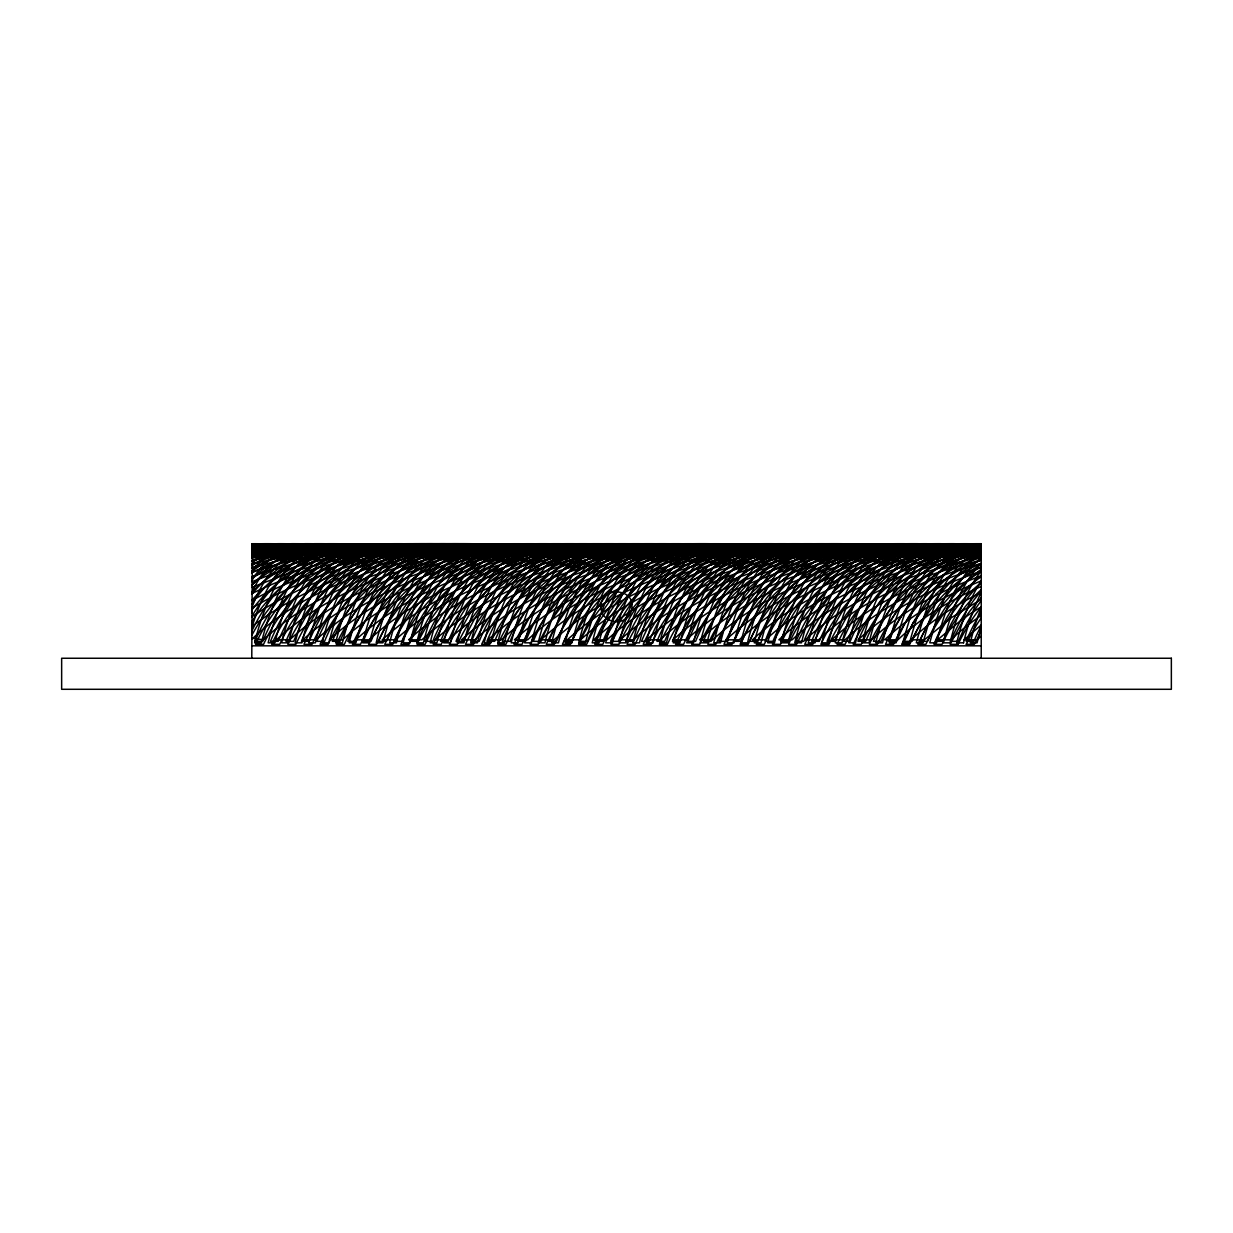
<?xml version="1.0" encoding="UTF-8"?>
<svg xmlns="http://www.w3.org/2000/svg" width="1233" height="1233" viewBox="0 0 1233 1233"><rect width="100%" height="100%" fill="white"/><g stroke="black" fill="none" stroke-linecap="round" stroke-linejoin="round"><path stroke-width="1.5" d="M980.867 630.911L981.221 627.443M981.221 627.15L977.06 642.825L970.309 642.825A181.467 71.329 -90 0 1 981.237 607.545M251.779 628.121C261.288 594.167 290.017 530.221 335.422 556.222M251.779 631.173C265.465 602.367 286.503 576.119 314.677 560.476M981.221 625.455L976.089 636.228A178.199 106.177 90 0 0 973.9 641.33L966.179 641.33A188.063 112.049 -90 0 1 981.237 611.892M251.779 593.027C262.213 567.134 293.192 536.74 321.921 556.222M251.779 635.473C268.455 603.569 295.273 576.135 328.918 562.418M981.221 630.849L974.347 644.335L966.271 644.335M251.779 616.531C261.92 599.223 274.944 583.425 290.849 571.095A252.287 150.318 -90 0 1 301.006 563.99A276.916 165.006 90 0 1 401.28 556.592M962.434 621.817L950.119 644.335L958.195 644.335M251.779 580.974C263.138 559.196 291.789 539.576 315.17 556.222A295.797 189.219 90 0 0 251.779 558.333M251.779 621.632C265.403 600.456 283.744 582.115 305.753 569.723A291.235 186.306 90 0 1 395.963 556.53M251.779 604.447C280.8 558.811 342.389 531.161 393.62 556.175M251.779 610.135C282.218 568.629 336.779 543.537 387.917 556.206M251.779 594.229C267.7 574.732 288.645 558.796 312.889 551.367M251.779 600.379C269.703 580.296 293.007 564.699 319.07 557.532A295.797 189.235 90 0 1 379.841 556.206M251.779 585.475C282.588 550.997 335.284 535.369 378.161 556.175M981.221 589.621C964.622 604.956 951.475 623.836 942.043 644.335L933.967 644.335C944.879 620.631 960.8 599.038 981.221 582.67C964.453 599.192 951.938 619.66 942.983 641.33L935.261 641.33C945.511 616.377 960.692 593.119 981.221 575.441M251.779 563.866C264.109 550.195 285.994 544.832 301.669 556.222M251.779 591.994C282.65 561.354 328.964 545.741 371.765 556.206M981.221 636.089L977.23 639.819L964.021 639.819L981.221 624.961M252.164 638.894C313.983 580.62 403.268 557.532 486.557 547.467A835.173 737.396 -90 0 1 617.671 546.604L648.388 550.242L685.563 556.838M251.779 577.923L269.673 564.252L293.315 552.723M251.779 584.735C282.095 558.796 324.541 546.697 363.689 556.206M251.779 626.703C313.429 579.032 391.123 557.701 467.369 548.13A833.739 736.132 90 0 1 604.447 546.62L635.165 550.242L672.339 556.838M981.221 569.276C956.777 587.401 939.007 613.371 927.524 641.33L919.803 641.33C932.425 610.535 952.816 582.007 981.221 564.005M981.221 557.902C955.251 578.462 944.493 611.922 936.556 642.825L929.79 642.825C938.529 609.965 950.026 572.066 981.221 553.817L965.901 553.016A294.98 188.711 -90 0 0 924.365 560.183C884.909 574.131 854.145 606.744 837.037 644.335L845.114 644.335C862.237 606.759 892.985 574.116 932.456 560.198A294.98 188.711 -90 0 1 973.993 553.047L981.221 553.232A291.959 186.769 -90 0 0 942.351 562.572C905.808 577.676 877.511 608.748 861.266 644.335L853.19 644.335C872.178 603.245 907.873 565.855 953.787 557.362A735.099 649.036 90 0 1 981.221 552.137M946.235 578.554C923.224 595.292 905.423 618.581 893.586 644.335L885.51 644.335C898.718 615.56 919.464 589.821 946.466 572.96A277.394 177.46 90 0 1 981.237 557.609M981.221 576.659C956.947 593.505 938.174 617.594 925.891 644.335L917.814 644.335C931.408 614.697 953.063 588.28 981.221 571.465M251.779 558.117C263.908 548.346 282.018 547.067 294.903 556.222M251.779 578.447L269.981 567.242L288.923 559.304M348.924 556.222C297.23 528.834 270.212 605.85 261.396 642.825L254.645 642.825C263.461 605.85 290.479 528.834 342.173 556.222M450.199 556.222C398.506 528.834 371.487 605.85 362.672 642.825L369.422 642.825C378.238 605.85 405.256 528.834 456.95 556.222M463.7 556.222C412.007 528.834 384.989 605.85 376.173 642.825L382.924 642.825C391.74 605.85 418.758 528.834 470.451 556.222M477.202 556.222C425.508 528.834 398.49 605.85 389.674 642.825L396.425 642.825C405.241 605.85 432.259 528.834 483.952 556.222M605.48 556.222C553.787 528.834 526.768 605.85 517.952 642.825L511.202 642.825C520.018 605.85 547.036 528.834 598.729 556.222M612.231 556.222C560.537 528.834 533.519 605.85 524.703 642.825L531.454 642.825C540.27 605.85 567.288 528.834 618.981 556.222M625.732 556.222C574.054 528.834 547.036 605.85 538.204 642.825L544.955 642.825C553.787 605.85 580.805 528.834 632.483 556.222A279.429 166.501 90 0 1 718.269 556.283M754.01 556.222C702.332 528.834 675.314 605.85 666.483 642.825L659.732 642.825C668.563 605.85 695.582 528.834 747.26 556.222M760.761 556.222C709.083 528.834 682.065 605.85 673.233 642.825L679.984 642.825C686.103 617.795 694.688 592.626 710.47 571.927C724.018 550.904 749.972 547.113 772.983 546.573A834.125 736.471 -90 0 1 908.105 547.914L963.189 556.807M774.262 556.222C722.584 528.834 695.566 605.85 686.735 642.825L693.501 642.825C702.317 605.85 729.335 528.834 781.013 556.222M922.808 556.222C910.894 547.961 894.341 547.961 882.443 556.222C830.641 528.818 803.608 605.742 794.761 642.825L801.512 642.825C810.343 605.85 837.361 528.834 889.039 556.222C901.046 548.053 917.583 547.884 929.559 556.222M909.307 556.222C857.613 528.834 830.595 605.85 821.779 642.825L828.53 642.825C837.346 605.85 864.364 528.834 916.057 556.222M882.443 556.222C854.561 576.104 843.526 611.152 835.28 642.825L842.031 642.825C850.277 611.152 861.312 576.104 889.193 556.222M937.219 556.807C885.541 527.524 857.382 605.696 848.782 642.825L855.532 642.825C864.194 606.019 891.582 528.695 943.014 556.191M251.779 616.854C310.069 577.183 379.764 557.886 449.028 548.762A832.26 734.822 -90 0 1 591.224 546.651L621.941 550.242L659.116 556.838M251.779 565.839L255.37 563.527A277.132 165.13 -90 0 1 354.904 556.561M944.74 562.68C915.21 580.512 894.095 609.78 881.148 641.33L873.411 641.33C887.066 608.023 909.954 577.152 942.074 559.797M251.779 572.991L272.401 562.418M865.134 556.283A279.429 166.501 -90 0 0 779.379 556.283C743.437 572.297 718.007 605.65 703.349 641.33L711.087 641.33C725.713 605.573 751.236 572.405 787.086 556.175M981.221 599.315L951.676 617.486L924.349 639.819L911.125 639.819C931.593 620.23 955.837 604.925 981.221 592.534A184.272 72.439 -90 0 0 963.528 642.778M981.221 559.535C948.84 576.813 925.783 607.854 912.066 641.33L904.344 641.33L913.237 622.449L925.659 602.505A219.197 130.606 -90 0 1 937.203 588.218M981.221 567.01C949.21 583.317 924.565 611.922 909.738 644.335L901.662 644.335L913.067 623.235L926.307 604.956A219.597 140.485 90 0 1 935.939 594.352M251.779 600.517C297.353 575.657 347.798 560.876 398.814 552.245A823.521 727.116 90 0 1 564.776 546.789M251.779 593.612C291.05 574.285 333.419 561.786 376.373 553.848M346.473 556.175C310.624 572.405 285.085 605.573 270.474 641.33L278.196 641.33C292.822 605.573 318.361 572.405 354.21 556.175A279.429 166.501 -90 0 1 439.981 556.283M632.498 556.175C596.633 572.405 571.11 605.573 556.484 641.33L548.747 641.33C563.373 605.573 588.912 572.405 624.761 556.175A279.429 166.501 -90 0 1 710.532 556.283M663.416 556.175C627.551 572.405 602.028 605.573 587.401 641.33L579.68 641.33C594.291 605.573 619.829 572.405 655.679 556.175A279.429 166.501 -90 0 1 741.449 556.283M725.251 556.175C689.401 572.405 663.863 605.573 649.252 641.33L641.514 641.33C656.141 605.573 681.664 572.405 717.529 556.175A279.429 166.501 90 0 1 803.3 556.283M825.74 556.175C789.891 572.405 764.352 605.573 749.741 641.33L757.463 641.33C772.089 605.573 797.612 572.405 833.477 556.175M945.295 554.249A279.937 166.794 -90 0 0 864.395 556.222C828.514 572.374 803.022 605.603 788.38 641.33L780.659 641.33C802.005 577.969 875.769 524.672 941.873 555.929M879.853 556.175C844.004 572.405 818.465 605.573 803.839 641.33L796.117 641.33C810.744 605.573 836.267 572.405 872.116 556.175A279.506 166.547 -90 0 1 957.132 555.944M887.575 556.175C851.726 572.405 826.202 605.573 811.576 641.33L819.313 641.33C833.924 605.573 859.463 572.405 895.312 556.175M981.221 586.415C950.967 599.793 921.93 616.87 897.901 639.819L884.678 639.819C912.22 613.572 946.127 594.984 981.221 580.882M251.779 587.401L292.529 571.696L341.618 558.225M251.779 581.776C359.635 539.653 480.084 534.197 593.011 556.838M342.82 560.198C303.349 574.116 272.601 606.759 255.493 644.335L263.569 644.335C280.677 606.759 311.425 574.116 350.896 560.198A295.211 188.849 90 0 1 420.222 556.268M447.826 560.198C408.354 574.116 377.606 606.759 360.498 644.335L352.422 644.335C369.53 606.759 400.278 574.116 439.749 560.198A295.211 188.849 90 0 1 509.075 556.268M665.912 560.198C626.441 574.116 595.693 606.759 578.57 644.335L586.646 644.335C603.769 606.759 634.517 574.116 673.989 560.198A295.211 188.849 -90 0 1 743.314 556.268M770.902 560.198C731.446 574.116 700.683 606.759 683.575 644.335L675.499 644.335C692.607 606.759 723.355 574.116 762.826 560.198A295.211 188.849 90 0 1 832.152 556.268M819.375 560.198C779.903 574.116 749.155 606.759 732.032 644.335L723.956 644.335C741.079 606.759 771.827 574.116 811.299 560.198A294.764 188.572 -90 0 1 882.998 556.838M827.451 560.198C787.979 574.116 757.232 606.759 740.108 644.335L748.2 644.335C773.153 584.966 839.457 539.977 904.76 556.175M875.908 560.198C836.436 574.116 805.688 606.759 788.581 644.335L796.657 644.335C813.765 606.759 844.513 574.116 883.984 560.198M892.06 560.198C852.589 574.116 821.841 606.759 804.733 644.335L812.809 644.335C829.917 606.759 860.665 574.116 900.136 560.198A295.288 188.896 -90 0 1 971.434 556.715M981.221 575.873C941.303 590.437 902.479 610.335 871.454 639.819L858.23 639.819C892.723 607.129 936.525 586.168 981.221 571.326M251.779 576.674C356.352 539.484 471.407 534.983 579.787 556.838M251.779 572.05C352.9 539.345 462.699 535.785 566.564 556.838M981.221 551.197C944.755 565.469 932.441 608.486 923.039 642.825L916.289 642.825C926.137 607.422 939.746 558.41 981.221 550.01A756.399 667.854 90 0 0 952.076 555.004C884.862 568.567 816.678 592.318 765.678 639.819L752.454 639.819C806.474 589.713 879.16 565.824 950.366 552.893A775.526 684.731 -90 0 1 981.221 548.361M981.221 567.211C931.778 582.13 882.936 603.97 845.006 639.819L831.782 639.819C873.164 600.841 927.062 578.308 981.221 563.481A202.597 79.636 90 0 0 969.909 577.198C956.638 596.957 948.855 619.845 943.307 642.825L950.057 642.825A179.217 70.435 -90 0 1 956.238 620.692L965.609 596.803A196.833 77.371 90 0 1 981.237 571.064M251.779 567.858C349.278 539.237 453.96 536.586 553.34 556.838M251.779 564.082L290.942 555.004L340.924 547.483A835.142 737.365 90 0 1 472.224 546.604L502.941 550.242L540.116 556.838M251.779 560.676L287.798 553.139L324.402 547.853A834.217 736.563 90 0 1 459 546.62L489.717 550.242L526.892 556.838M251.779 557.624L292.915 550.211A828.653 731.647 -90 0 1 445.776 546.697M253.721 555.79L251.779 554.665L271.275 553.016A294.98 188.711 90 0 1 299.08 556.206M251.779 547.776L265.696 546.82M653.968 546.573C566.579 555.79 475.137 579.202 408.662 639.819L421.886 639.819C488.36 579.202 579.803 555.79 667.192 546.573M680.416 546.573C593.027 555.79 501.584 579.202 435.11 639.819L448.334 639.819C514.808 579.202 606.251 555.79 693.64 546.573M786.192 546.573C698.803 555.79 607.36 579.202 540.886 639.819L554.11 639.819C620.584 579.202 712.027 555.79 799.416 546.573M812.639 546.573C725.251 555.79 633.808 579.202 567.334 639.819L580.558 639.819C647.032 579.202 738.475 555.79 825.863 546.573M251.779 547.113L314.323 543.722A837.238 739.214 90 0 1 379.672 546.573L410.373 550.242L447.564 556.838M251.779 553.555L263.199 553.016A294.98 188.711 90 0 1 291.003 556.206M251.779 550.026L262.12 550.812L274.651 556.222M251.779 545.895L305.26 543.707A836.097 738.213 -90 0 1 366.448 546.573L397.149 550.242L434.34 556.838M251.779 544.94L292.036 543.707A836.097 738.213 -90 0 1 353.224 546.573L383.941 550.242L421.116 556.838M294.163 556.607A278.766 166.101 -90 0 0 251.779 546.866L257.959 546.82M950.72 641.33L958.442 641.33A193.566 115.332 -90 0 1 981.268 600.61M956.808 642.825L963.559 642.825M251.779 645.83L981.221 645.83M976.86 546.82L981.221 546.913A278.211 165.761 -90 0 0 939.454 557.177C904.76 573.869 880.008 606.282 865.689 641.33L857.952 641.33C872.579 605.573 898.102 572.405 933.967 556.175A279.213 166.363 -90 0 1 976.86 546.851M969.123 546.82L978.956 547.298M981.221 545.001L939.947 543.707A836.097 738.213 90 0 0 878.759 546.573C791.355 555.79 699.928 579.202 633.454 639.819L620.23 639.819C686.704 579.202 778.146 555.79 865.535 546.573A836.097 738.213 -90 0 1 926.723 543.722L981.221 545.972L981.221 658.252M981.221 547.221L951.629 544.816L917.737 543.722A837.238 739.214 90 0 0 852.311 546.573C764.922 555.79 673.48 579.202 607.006 639.819L593.782 639.819C660.256 579.202 751.698 555.79 839.087 546.573A837.253 739.23 90 0 1 905.33 543.738L950.951 545.664A809.742 714.955 -90 0 1 981.221 548.747A272.031 162.078 90 0 0 944.74 562.633M578.015 546.573L608.717 550.242L645.892 556.838M564.791 546.573L595.493 550.242L632.683 556.838M551.567 546.573L582.269 550.242L619.459 556.838M538.343 546.573L569.045 550.242L606.235 556.838M445.791 546.573L476.493 550.242L513.668 556.838M432.567 546.573L463.269 550.242L500.444 556.838M419.343 546.573L450.045 550.242L487.235 556.838M406.119 546.573L436.821 550.242L474.011 556.838M979.711 547.375L981.221 547.544A275.452 164.112 -90 0 0 942.074 559.751M981.221 550.211C935.477 550.565 919.402 606.806 909.538 642.825L902.787 642.825C912.728 607.129 927 555.744 970.14 549.918A212.6 83.567 90 0 1 981.221 551.798M800.818 549.363L843.233 556.607M251.779 638.139L263.215 639.819C329.689 579.202 421.131 555.79 508.52 546.573A836.652 738.706 -90 0 1 630.895 546.589L661.612 550.242L698.787 556.838M981.221 555.097L973.793 553.709A819.421 723.494 -90 0 0 799.446 546.866M896.021 556.592C830.58 543.059 763.011 540.408 696.614 547.622C612.693 557.809 525.32 581.452 461.558 639.819L474.782 639.819C543.969 576.967 639.495 553.848 730.337 545.695C790.507 541.087 851.386 544.447 910.478 556.854M354.934 556.807L298.648 547.776A824.723 728.164 90 0 0 251.779 544.215L278.812 543.707A836.097 738.213 90 0 1 340 546.573L370.717 550.242L407.892 556.838M341.371 556.73L296.552 549.132A814.057 718.747 -90 0 0 251.779 544.878M328.625 556.838L294.456 550.689A801.08 707.295 -90 0 0 251.779 545.803M288.075 556.653L280.8 555.174A754.843 666.467 90 0 0 251.779 550.242L259.007 551.86L268.501 556.607A290.341 185.736 -90 0 0 251.779 553.725M950.104 556.854L891.505 547.529A835.065 737.303 -90 0 0 759.759 546.604C672.355 555.744 580.928 579.217 514.454 639.819L527.678 639.819C570.263 599.747 625.948 576.982 681.787 562.263C709.391 559.119 740.971 540.532 767.512 556.222A295.211 188.849 90 0 0 698.217 560.275C658.699 574.023 628.013 606.806 610.89 644.335L618.966 644.335C636.074 606.759 666.822 574.116 706.293 560.198A295.211 188.849 -90 0 1 775.619 556.268M869.219 556.53L856.118 553.941A818.882 723.016 -90 0 0 680.446 546.882M857.551 556.838L825.586 551.028A826.542 729.782 90 0 0 667.207 546.728M804.008 556.715L745.703 547.498A835.126 737.349 -90 0 0 614.311 546.604C526.907 555.744 435.48 579.217 369.006 639.819L355.782 639.819C422.256 579.202 513.683 555.79 601.087 546.573A836.652 738.706 -90 0 1 723.463 546.589L754.164 550.242L791.339 556.838M367.681 556.715L310.577 547.622A829.593 732.479 -90 0 0 251.779 543.845L265.604 543.707A836.097 738.213 -90 0 1 326.791 546.573L357.493 550.242L394.668 556.838M922.284 556.561C863.624 544.4 803.238 541.117 743.561 545.695C652.719 553.848 557.193 576.967 488.006 639.819L501.23 639.819C573.129 574.763 672.756 551.983 767.018 544.971C823.752 541.518 881.025 545.14 936.679 556.807M315.062 556.777L284.207 551.136A791.17 698.541 -90 0 0 251.779 547.005M778.131 556.838L740.941 550.242L710.239 546.573A836.652 738.706 90 0 0 587.864 546.589C500.459 555.759 409.032 579.217 342.558 639.819L329.334 639.819C395.808 579.202 487.251 555.79 574.64 546.573A836.652 738.706 -90 0 1 697.015 546.589L727.717 550.242L764.907 556.838M751.683 556.838L714.493 550.242L683.791 546.573A836.652 738.706 90 0 0 561.416 546.589C474.011 555.759 382.584 579.217 316.11 639.819L302.886 639.819C369.361 579.202 460.803 555.79 548.192 546.573A836.652 738.706 -90 0 1 670.567 546.589L701.269 550.242L738.459 556.838M725.235 556.838L688.045 550.242L657.343 546.573A836.652 738.706 -90 0 0 534.968 546.589C447.579 555.759 356.137 579.217 289.663 639.819L276.439 639.819C342.913 579.202 434.355 555.79 521.744 546.573A836.652 738.706 -90 0 1 644.119 546.589L674.836 550.242L712.011 556.838M460.788 556.838L423.597 550.242L392.895 546.573A837.253 739.23 -90 0 0 326.714 543.738L271.692 546.466A805.565 711.256 -90 0 0 251.779 548.623M381.444 556.838L344.269 550.242L313.567 546.573A836.097 738.213 -90 0 0 252.38 543.722L251.779 658.252M817.926 556.869L764.922 548.176A833.693 736.086 -90 0 0 627.535 546.635C540.131 555.713 448.704 579.233 382.23 639.819L395.439 639.819C461.913 579.202 553.355 555.79 640.744 546.573A832.183 734.76 90 0 1 783.294 548.808L828.144 556.222C776.574 528.849 749.556 605.942 740.756 642.825L747.506 642.825C756.322 605.85 783.34 528.834 835.034 556.222M300.975 556.592L282.511 553.047A774.139 683.498 90 0 0 251.779 548.485M976.289 556.792L939.777 550.303A828.453 731.462 90 0 0 786.207 546.697M921.806 556.391C856.349 539.638 789.351 584.642 764.352 644.335L756.276 644.335C773.384 606.759 804.132 574.116 843.603 560.198A295.889 189.281 90 0 1 914.994 556.792M251.779 551.706L260.471 555.79M945.31 554.126L949.965 556.083M926.075 555.775C859.833 524.734 786.654 578.185 765.2 641.33L772.921 641.33C787.548 605.573 813.071 572.405 848.936 556.175A280.245 166.979 90 0 1 921.236 551.29L935.708 556.684M981.221 554.819C930.73 531.253 904.652 606.913 896.037 642.825L889.286 642.825C897.408 605.881 927.139 526.46 978.231 557.146M962.742 555.867C911.141 529.589 884.678 605.989 875.784 642.825L882.535 642.825C891.228 606.081 918.385 529.019 969.77 556.037M902.541 556.222C850.862 528.834 823.844 605.85 815.028 642.825L808.262 642.825C817.094 605.85 844.112 528.834 895.79 556.222M875.538 556.222C823.86 528.834 796.842 605.85 788.01 642.825L781.26 642.825C790.091 605.85 817.109 528.834 868.787 556.222M862.037 556.222C810.343 528.834 783.325 605.85 774.509 642.825L767.758 642.825C776.574 605.85 803.592 528.834 855.286 556.222M848.535 556.222C796.842 528.834 769.824 605.85 761.008 642.825L754.257 642.825C763.073 605.85 790.091 528.834 841.785 556.222M821.532 556.222C769.839 528.834 742.821 605.85 734.005 642.825L727.254 642.825C736.07 605.85 763.088 528.834 814.782 556.222M801.28 556.222C749.587 528.834 722.569 605.85 713.753 642.825L720.504 642.825C729.319 605.85 756.338 528.834 808.031 556.222A295.211 188.849 -90 0 0 738.613 560.275C699.096 574.023 668.394 606.806 651.271 644.335L643.194 644.335C660.302 606.759 691.05 574.116 730.522 560.198A295.211 188.849 90 0 1 799.847 556.268M794.53 556.222C742.836 528.834 715.818 605.85 707.002 642.825L700.252 642.825C709.067 605.85 736.086 528.834 787.779 556.222A279.429 166.501 90 0 0 702.07 556.283C666.144 572.297 640.698 605.65 626.056 641.33L633.777 641.33C648.404 605.573 673.942 572.405 709.792 556.175A279.429 166.501 90 0 1 795.562 556.283M740.509 556.222C688.815 528.834 661.797 605.85 652.981 642.825L646.231 642.825C655.047 605.85 682.065 528.834 733.758 556.222M720.257 556.222C668.563 528.834 641.545 605.85 632.729 642.825L639.48 642.825C648.296 605.85 675.314 528.834 727.008 556.222A295.211 188.849 -90 0 0 657.836 560.275C618.319 574.023 587.632 606.806 570.494 644.335L562.418 644.335C579.541 606.759 610.289 574.116 649.745 560.198A295.211 188.849 90 0 1 719.07 556.268M713.506 556.222C661.813 528.834 634.795 605.85 625.979 642.825L619.228 642.825C628.044 605.85 655.062 528.834 706.756 556.222M700.005 556.222C648.311 528.834 621.293 605.85 612.477 642.825L605.727 642.825C614.543 605.85 641.561 528.834 693.254 556.222M686.504 556.222C634.81 528.834 607.792 605.85 598.976 642.825L592.225 642.825C601.041 605.85 628.059 528.834 679.753 556.222A279.429 166.501 -90 0 0 593.859 556.283C557.917 572.297 532.486 605.65 517.829 641.33L525.566 641.33C540.177 605.573 565.716 572.405 601.565 556.175A279.429 166.501 90 0 1 687.351 556.283M673.002 556.222C621.309 528.834 594.291 605.85 585.475 642.825L578.724 642.825C587.54 605.85 614.558 528.834 666.252 556.222M659.485 556.222C607.807 528.834 580.789 605.85 571.973 642.825L565.207 642.825C574.039 605.85 601.057 528.834 652.735 556.222M645.984 556.222C594.306 528.834 567.288 605.85 558.457 642.825L551.706 642.825C560.537 605.85 587.555 528.834 639.233 556.222M591.979 556.222C540.285 528.834 513.267 605.85 504.451 642.825L497.7 642.825C506.516 605.85 533.535 528.834 585.228 556.222M578.477 556.222C526.784 528.834 499.766 605.85 490.95 642.825L484.199 642.825C493.015 605.85 520.033 528.834 571.727 556.222M564.976 556.222C513.282 528.834 486.264 605.85 477.448 642.825L470.698 642.825C479.514 605.85 506.532 528.834 558.225 556.222M551.475 556.222C499.781 528.834 472.763 605.85 463.947 642.825L457.196 642.825C466.012 605.85 493.03 528.834 544.724 556.222M537.958 556.222C486.28 528.834 459.262 605.85 450.446 642.825L443.68 642.825C452.511 605.85 479.529 528.834 531.207 556.222M524.457 556.222C472.778 528.834 445.76 605.85 436.929 642.825L430.178 642.825C439.01 605.85 466.028 528.834 517.706 556.222M510.955 556.222C459.277 528.834 432.259 605.85 423.428 642.825L416.677 642.825C425.508 605.85 452.526 528.834 504.205 556.222M497.454 556.222C445.76 528.834 418.742 605.85 409.926 642.825L403.176 642.825C411.992 605.85 439.01 528.834 490.703 556.222M443.448 556.222C391.755 528.834 364.737 605.85 355.921 642.825L349.17 642.825C357.986 605.85 385.004 528.834 436.698 556.222M429.947 556.222C378.254 528.834 351.235 605.85 342.42 642.825L335.669 642.825C344.485 605.85 371.503 528.834 423.196 556.222M416.43 556.222C364.752 528.834 337.734 605.85 328.918 642.825L322.152 642.825C330.983 605.85 358.002 528.834 409.68 556.222M402.929 556.222C351.251 528.834 324.233 605.85 315.401 642.825L308.651 642.825C317.482 605.85 344.5 528.834 396.178 556.222M389.428 556.222C337.75 528.834 310.731 605.85 301.9 642.825L295.149 642.825C303.981 605.85 330.999 528.834 382.677 556.222M375.926 556.222C324.233 528.834 297.215 605.85 288.399 642.825L281.648 642.825C290.464 605.85 317.482 528.834 369.176 556.222M362.425 556.222C310.731 528.834 283.713 605.85 274.897 642.825L268.147 642.825C276.963 605.85 303.981 528.834 355.674 556.222A295.504 189.034 90 0 0 288.923 559.381M328.672 556.222C292.56 533.904 261.612 578.107 251.779 608.254C306.185 575.148 368.821 557.963 431.519 549.317A830.811 733.543 -90 0 1 578 546.666M308.42 556.222C289.308 542.32 263.816 553.694 251.779 571.403L263.924 563.019L276.469 556.376A279.382 166.47 -90 0 1 362.687 556.283M288.152 556.222L278.149 551.505L267.977 549.918A212.215 83.412 -90 0 0 251.779 553.956A280.03 166.84 90 0 1 331.769 556.253M281.401 556.222L271.399 551.505L261.226 549.918A212.692 83.597 -90 0 0 251.779 551.274A280.847 167.334 90 0 1 324.048 556.191M950.35 556.576C898.302 528.341 871.222 605.526 862.283 642.825L869.034 642.825C877.896 605.665 905.037 528.464 956.916 556.453M251.779 632.868L252.102 634.101M251.779 554.68A709.792 626.703 -90 0 1 261.365 556.592M251.779 552.307A733.373 647.51 90 0 1 275.668 556.823M251.763 550.396A826.619 729.844 -90 0 1 406.104 546.728M251.763 552.446A821.764 725.559 90 0 1 419.328 546.82M432.536 546.928A816.277 720.719 90 0 0 251.763 554.804A286.395 183.208 90 0 1 259.685 556.453M538.312 546.959A814.951 719.548 -90 0 0 355.674 555.143A721.536 637.06 90 0 0 341.618 558.225M376.373 553.771A819.097 723.201 90 0 1 551.552 546.866M653.983 546.666A830.718 733.465 90 0 1 800.834 549.363M693.67 546.882A818.265 722.476 90 0 1 869.82 553.941M869.82 554.033A720.411 636.058 90 0 1 883.922 556.823M812.67 546.82A821.363 725.204 -90 0 1 981.237 552.615M825.879 546.743A826.264 729.535 -90 0 1 981.237 550.534A281.925 167.981 -90 0 0 953.664 546.82M981.221 544.816A814.951 719.548 -90 0 0 936.279 549.009C856.288 560.183 773.507 583.995 712.782 639.819L699.558 639.819C760.73 583.625 844.173 559.828 924.735 548.793A821.332 725.174 -90 0 1 981.221 544.185L953.171 543.707A836.097 738.213 -90 0 0 891.983 546.573C804.579 555.79 713.152 579.202 646.678 639.819L659.902 639.819C726.36 579.202 817.803 555.79 905.207 546.573A836.097 738.213 -90 0 1 966.395 543.722L981.221 543.876A830.194 733.003 90 0 0 922.222 547.529C838.024 557.64 750.327 581.252 686.334 639.819L673.126 639.819C739.584 579.202 831.027 555.79 918.431 546.573A836.097 738.213 90 0 1 979.619 543.722L981.221 543.707L981.221 545.71A802.159 708.251 -90 0 0 938.39 550.55C862.191 562.556 783.818 586.461 726.006 639.819L739.23 639.819C796.271 587.124 873.488 563.204 948.67 551.012A792.387 699.62 90 0 1 981.221 546.897M981.221 554.48A711.672 628.352 90 0 0 955.498 559.967C896.376 574.424 837.13 597.604 792.125 639.819L778.902 639.819C823.32 598.128 881.703 575.025 940.055 560.506A294.749 188.557 -90 0 1 981.221 553.047A280.23 166.979 -90 0 0 903.049 556.237C867.153 572.343 841.677 605.619 827.035 641.33L834.772 641.33C849.383 605.573 874.921 572.405 910.771 556.175A279.213 166.363 -90 0 1 953.664 546.851M981.221 557.146A679.784 600.194 -90 0 0 951.229 564.437C898.318 579.263 845.792 601.689 805.349 639.819L818.573 639.819C856.134 604.293 904.436 582.485 953.417 567.612A652.411 576.042 90 0 1 981.221 560.152M981.237 606.867A323.277 285.424 90 0 0 961.401 619.968L937.573 639.819L950.797 639.819A263.369 232.544 -90 0 1 981.268 615.421M251.763 622.018A183.671 109.429 90 0 1 252.38 623.158M251.748 555.204A250.7 149.378 90 0 1 254.722 556.453M251.763 552.214A260.209 155.05 -90 0 1 261.473 555.898M251.763 549.933A267.638 159.458 90 0 1 269.226 555.867M251.763 548.3A272.894 162.586 -90 0 1 277.964 556.314M251.779 547.282A276.161 164.544 90 0 1 286.364 556.592M257.959 546.851A279.213 166.363 90 0 1 300.867 556.145M265.696 546.851A279.213 166.363 90 0 1 308.589 556.145M251.779 549.147A282.696 168.443 90 0 1 273.418 546.82M273.418 546.851A279.213 166.363 -90 0 1 316.326 556.145M251.779 557.131A279.012 166.239 90 0 1 339.476 556.36A291.789 186.661 90 0 0 251.763 568.29M251.779 561.107A277.795 165.515 90 0 1 347.182 556.484M293.331 552.831A280.184 166.948 -90 0 1 370.424 556.191M312.905 551.49A280.215 166.964 90 0 1 385.898 556.16M314.692 560.537A278.149 165.731 90 0 1 409.032 556.437M416.785 556.283A279.429 166.501 -90 0 0 331.03 556.283C295.088 572.297 269.657 605.65 255.015 641.33L262.737 641.33C277.363 605.573 302.886 572.405 338.751 556.175A279.429 166.501 90 0 1 424.522 556.283M346.488 556.283A279.429 166.501 -90 0 1 432.259 556.283M447.718 556.283A279.429 166.501 90 0 0 361.947 556.283C326.021 572.297 300.575 605.65 285.933 641.33L293.67 641.33C308.281 605.573 333.819 572.405 369.669 556.175A279.429 166.501 -90 0 1 455.439 556.283M463.176 556.283A279.429 166.501 -90 0 0 377.421 556.283C341.479 572.297 316.033 605.65 301.391 641.33L309.129 641.33C323.74 605.573 349.278 572.405 385.128 556.175A279.429 166.501 -90 0 1 470.898 556.283M478.635 556.283A279.429 166.501 90 0 0 392.88 556.283C356.938 572.297 331.492 605.65 316.85 641.33L324.587 641.33C339.198 605.573 364.737 572.405 400.586 556.175A279.429 166.501 90 0 1 486.357 556.283M494.094 556.283A279.429 166.501 -90 0 0 408.339 556.283C372.397 572.297 346.951 605.65 332.309 641.33L340.046 641.33C354.657 605.573 380.196 572.405 416.045 556.175A279.429 166.501 -90 0 1 501.816 556.283M509.553 556.283A279.429 166.501 -90 0 0 423.798 556.283C387.856 572.297 362.425 605.65 347.768 641.33L355.505 641.33C370.116 605.573 395.654 572.405 431.504 556.175A279.429 166.501 -90 0 1 517.29 556.283M525.011 556.283A279.429 166.501 90 0 0 439.256 556.283C403.314 572.297 377.884 605.65 363.226 641.33L370.963 641.33C385.59 605.573 411.113 572.405 446.962 556.175A279.429 166.501 -90 0 1 532.748 556.283M540.47 556.283A279.429 166.501 -90 0 0 454.715 556.283C418.773 572.297 393.342 605.65 378.701 641.33L386.422 641.33C401.049 605.573 426.572 572.405 462.437 556.175A279.429 166.501 -90 0 1 548.207 556.283M555.929 556.283A279.429 166.501 -90 0 0 470.174 556.283C434.232 572.297 408.801 605.65 394.159 641.33L401.881 641.33C416.507 605.573 442.031 572.405 477.895 556.175A279.429 166.501 -90 0 1 563.666 556.283M571.388 556.283A279.429 166.501 90 0 0 485.632 556.283C449.691 572.297 424.26 605.65 409.618 641.33L417.34 641.33C431.966 605.573 457.489 572.405 493.354 556.175A279.429 166.501 -90 0 1 579.125 556.283M586.846 556.283A279.429 166.501 -90 0 0 501.091 556.283C465.149 572.297 439.719 605.65 425.077 641.33L432.798 641.33C447.425 605.573 472.948 572.405 508.813 556.175A279.429 166.501 -90 0 1 594.583 556.283M602.321 556.283A279.429 166.501 90 0 0 516.55 556.283C480.623 572.297 455.177 605.65 440.535 641.33L448.257 641.33C462.884 605.573 488.422 572.405 524.272 556.175A279.429 166.501 90 0 1 610.042 556.283M617.779 556.283A279.429 166.501 -90 0 0 532.009 556.283C496.082 572.297 470.636 605.65 455.994 641.33L463.716 641.33C478.342 605.573 503.881 572.405 539.73 556.175A279.429 166.501 90 0 1 625.501 556.283M633.238 556.283A279.429 166.501 -90 0 0 547.483 556.283C511.541 572.297 486.095 605.65 471.453 641.33L479.19 641.33C493.801 605.573 519.34 572.405 555.189 556.175A279.429 166.501 90 0 1 640.96 556.283M648.697 556.283A279.429 166.501 -90 0 0 562.942 556.283C527 572.297 501.554 605.65 486.912 641.33L494.649 641.33C509.26 605.573 534.798 572.405 570.648 556.175A279.429 166.501 90 0 1 656.418 556.283M664.155 556.283A279.429 166.501 -90 0 0 578.4 556.283C542.458 572.297 517.012 605.65 502.37 641.33L510.108 641.33C524.719 605.573 550.257 572.405 586.107 556.175A279.429 166.501 90 0 1 671.877 556.283M695.073 556.283A279.429 166.501 90 0 0 609.318 556.283C573.376 572.297 547.945 605.65 533.288 641.33L541.025 641.33C555.651 605.573 581.175 572.405 617.024 556.175A279.429 166.501 90 0 1 702.81 556.283M725.99 556.283A279.429 166.501 90 0 0 640.235 556.283C604.293 572.297 578.863 605.65 564.221 641.33L571.942 641.33C586.569 605.573 612.092 572.405 647.957 556.175A279.429 166.501 90 0 1 733.727 556.283M663.431 556.283A279.429 166.501 90 0 1 749.186 556.283M756.908 556.283A279.429 166.501 90 0 0 671.153 556.283C635.211 572.297 609.78 605.65 595.138 641.33L602.86 641.33C617.486 605.573 643.01 572.405 678.874 556.175A279.429 166.501 90 0 1 764.645 556.283M772.382 556.283A279.429 166.501 -90 0 0 686.611 556.283C650.685 572.297 625.239 605.65 610.597 641.33L618.319 641.33C632.945 605.573 658.484 572.405 694.333 556.175A279.429 166.501 90 0 1 780.104 556.283M725.266 556.283A279.429 166.501 -90 0 1 811.021 556.283M818.758 556.283A279.429 166.501 90 0 0 733.003 556.283C697.061 572.297 671.615 605.65 656.973 641.33L664.71 641.33C679.321 605.573 704.86 572.405 740.709 556.175A279.429 166.501 90 0 1 826.48 556.283M834.217 556.283A279.429 166.501 90 0 0 748.462 556.283C712.52 572.297 687.074 605.65 672.432 641.33L680.169 641.33C694.78 605.573 720.319 572.405 756.168 556.175A279.429 166.501 90 0 1 841.939 556.283M849.676 556.283A279.429 166.501 90 0 0 763.921 556.283C727.979 572.297 702.548 605.65 687.891 641.33L695.628 641.33C710.239 605.573 735.777 572.405 771.627 556.175A279.429 166.501 -90 0 1 857.413 556.283M787.101 556.283A279.429 166.501 90 0 1 872.872 556.283M880.593 556.283A279.429 166.501 90 0 0 794.838 556.283C758.896 572.297 733.465 605.65 718.808 641.33L726.545 641.33C741.172 605.573 766.695 572.405 802.56 556.175A279.429 166.501 90 0 1 888.33 556.283M896.052 556.283A279.429 166.501 -90 0 0 810.297 556.283C774.355 572.297 748.924 605.65 734.282 641.33L742.004 641.33C756.63 605.573 782.154 572.405 818.018 556.175A279.429 166.501 90 0 1 903.789 556.283M825.786 556.499A277.656 165.438 90 0 1 911.464 556.237M833.539 556.561A277.148 165.13 90 0 1 918.924 556.114M879.93 556.622A276.731 164.883 -90 0 1 967.026 556.884M887.621 556.453A278.103 165.7 -90 0 1 975.041 557.023M895.343 556.33A279.259 166.393 -90 0 1 981.221 556.299M961.401 546.82A282.896 168.551 90 0 1 981.221 548.777M961.401 546.851A279.213 166.363 90 0 0 918.493 556.145C882.674 572.436 857.105 605.557 842.493 641.33L850.231 641.33C864.842 605.573 890.38 572.405 926.23 556.175A279.213 166.363 90 0 1 969.123 546.851M981.237 550.411A266.621 158.857 -90 0 0 944.185 568.059C918.955 586.276 900.583 612.739 888.87 641.33L896.607 641.33C906.656 616.885 921.421 594.044 941.349 576.505A259.053 154.356 90 0 1 981.237 552.846M937.142 588.064A249.451 148.623 90 0 1 981.252 555.975M950.597 641.191A198.806 118.46 -90 0 1 981.298 591.054M251.763 611.799A180.758 71.052 90 0 1 252.426 613.572M956.731 642.732A186.861 73.441 -90 0 1 981.268 580.681M251.763 623.79A179.941 115.116 90 0 1 252.518 625.008M277.163 556.761A293.5 187.755 90 0 0 251.779 553.139L255.123 553.016A294.98 188.711 -90 0 1 282.927 556.206M251.779 556.145A297.4 190.252 90 0 1 279.352 553.031A294.98 188.711 90 0 1 307.156 556.206M251.779 561.046A294.687 188.51 90 0 1 323.293 556.299M251.779 564.36A293.346 187.663 90 0 1 331.369 556.376M272.416 562.464A294.394 188.325 90 0 1 347.521 556.314M328.934 562.479A294.394 188.325 -90 0 1 404.07 556.314M342.836 560.275A295.211 188.849 90 0 1 412.146 556.268M428.298 556.268A295.211 188.849 90 0 0 358.988 560.275C319.47 574.023 288.769 606.806 271.645 644.335L279.721 644.335C296.845 606.759 327.593 574.116 367.049 560.198A295.211 188.849 90 0 1 436.374 556.268M444.45 556.268A295.211 188.849 90 0 0 375.14 560.275C335.623 574.023 304.936 606.806 287.798 644.335L295.874 644.335C312.997 606.759 343.745 574.116 383.216 560.198A295.211 188.849 -90 0 1 452.542 556.268M460.618 556.268A295.211 188.849 90 0 0 391.293 560.275C351.775 574.023 321.089 606.806 303.95 644.335L312.026 644.335C329.149 606.759 359.897 574.116 399.369 560.198A295.211 188.849 -90 0 1 468.694 556.268M476.77 556.268A295.211 188.849 90 0 0 407.445 560.275C367.927 574.023 337.241 606.806 320.102 644.335L328.178 644.335C345.302 606.759 376.05 574.116 415.521 560.198A295.211 188.849 -90 0 1 484.846 556.268M492.923 556.268A295.211 188.849 90 0 0 423.597 560.275C384.079 574.023 353.393 606.806 336.27 644.335L344.346 644.335C361.454 606.759 392.202 574.116 431.673 560.198A295.211 188.849 -90 0 1 500.999 556.268M447.841 560.275A295.211 188.849 -90 0 1 517.151 556.268M525.227 556.268A295.211 188.849 90 0 0 455.917 560.275C416.4 574.023 385.698 606.806 368.575 644.335L376.651 644.335C393.759 606.759 424.506 574.116 463.978 560.198A295.211 188.849 -90 0 1 533.303 556.268M541.379 556.268A295.211 188.849 90 0 0 472.069 560.275C432.552 574.023 401.85 606.806 384.727 644.335L392.803 644.335C409.911 606.759 440.659 574.116 480.13 560.198A295.211 188.849 90 0 1 549.456 556.268M557.532 556.268A295.211 188.849 90 0 0 488.222 560.275C448.704 574.023 418.002 606.806 400.879 644.335L408.955 644.335C426.063 606.759 456.826 574.116 496.283 560.198A295.211 188.849 -90 0 1 565.608 556.268M573.684 556.268A295.211 188.849 90 0 0 504.374 560.275C464.856 574.023 434.155 606.806 417.031 644.335L425.108 644.335C442.231 606.759 472.979 574.116 512.435 560.198A295.211 188.849 -90 0 1 581.76 556.268M589.852 556.268A295.211 188.849 90 0 0 520.526 560.275C481.009 574.023 450.322 606.806 433.184 644.335L441.26 644.335C458.383 606.759 489.131 574.116 528.603 560.198A295.211 188.849 -90 0 1 597.928 556.268M606.004 556.268A295.211 188.849 90 0 0 536.679 560.275C497.161 574.023 466.475 606.806 449.336 644.335L457.412 644.335C474.535 606.759 505.283 574.116 544.755 560.198A295.211 188.849 -90 0 1 614.08 556.268M622.156 556.268A295.211 188.849 90 0 0 552.831 560.275C513.313 574.023 482.627 606.806 465.488 644.335L473.58 644.335C490.688 606.759 521.436 574.116 560.907 560.198A295.211 188.849 -90 0 1 630.233 556.268M638.309 556.268A295.211 188.849 90 0 0 568.999 560.275C529.481 574.023 498.779 606.806 481.656 644.335L489.732 644.335C506.84 606.759 537.588 574.116 577.059 560.198A295.211 188.849 -90 0 1 646.385 556.268M654.461 556.268A295.211 188.849 90 0 0 585.151 560.275C545.633 574.023 514.932 606.806 497.808 644.335L505.884 644.335C522.992 606.759 553.74 574.116 593.212 560.198A295.211 188.849 -90 0 1 662.537 556.268M670.613 556.268A295.211 188.849 90 0 0 601.303 560.275C561.786 574.023 531.084 606.806 513.961 644.335L522.037 644.335C539.145 606.759 569.893 574.116 609.364 560.198A295.211 188.849 -90 0 1 678.689 556.268M686.766 556.268A295.211 188.849 90 0 0 617.456 560.275C577.938 574.023 547.236 606.806 530.113 644.335L538.189 644.335C555.297 606.759 586.045 574.116 625.516 560.198A295.211 188.849 -90 0 1 694.842 556.268M702.918 556.268A295.211 188.849 90 0 0 633.608 560.275C594.09 574.023 563.389 606.806 546.265 644.335L554.341 644.335C571.465 606.759 602.213 574.116 641.669 560.198A295.211 188.849 -90 0 1 710.994 556.268M665.912 560.275A295.211 188.849 90 0 1 735.238 556.268M751.39 556.268A295.211 188.849 90 0 0 682.065 560.275C642.547 574.023 611.861 606.806 594.722 644.335L602.798 644.335C619.922 606.759 650.67 574.116 690.141 560.198A295.211 188.849 -90 0 1 759.466 556.268M783.695 556.268A295.211 188.849 90 0 0 714.385 560.275C674.867 574.023 644.165 606.806 627.042 644.335L635.118 644.335C652.226 606.759 682.974 574.116 722.446 560.198A295.211 188.849 -90 0 1 791.771 556.268M815.999 556.268A295.211 188.849 90 0 0 746.689 560.275C707.172 574.023 676.47 606.806 659.347 644.335L667.423 644.335C684.531 606.759 715.279 574.116 754.75 560.198A295.211 188.849 -90 0 1 824.076 556.268M770.918 560.275A295.211 188.849 -90 0 1 840.228 556.268M848.304 556.268A295.211 188.849 90 0 0 778.994 560.275C739.476 574.023 708.775 606.806 691.651 644.335L699.727 644.335C716.851 606.759 747.599 574.116 787.055 560.198A295.211 188.849 -90 0 1 856.38 556.268M864.472 556.268A295.211 188.849 90 0 0 795.146 560.275C755.629 574.023 724.942 606.806 707.804 644.335L715.88 644.335C733.003 606.759 763.751 574.116 803.222 560.198A295.211 188.849 -90 0 1 872.548 556.268M819.406 560.445A293.315 187.632 90 0 1 889.856 556.53M827.513 560.599A291.82 186.676 -90 0 1 899.258 556.854M930.422 556.592A295.75 189.204 90 0 0 859.755 560.229C820.269 574.085 789.536 606.775 772.428 644.335L780.504 644.335C797.612 606.759 828.36 574.116 867.832 560.198A295.257 188.88 -90 0 1 936.91 556.206M875.954 560.506A292.714 187.262 -90 0 1 945.803 556.391M884.03 560.522A292.622 187.2 -90 0 1 953.695 556.33M892.091 560.383A294.071 188.125 90 0 1 963.559 556.777M979.279 556.653A296.274 189.528 90 0 0 908.228 560.229C868.726 574.069 838.008 606.775 820.885 644.335L828.961 644.335C846.085 606.759 876.833 574.116 916.289 560.198A294.98 188.711 -90 0 1 957.825 553.047A298.001 190.637 90 0 1 981.221 555.266M981.221 554.234A288.383 184.488 90 0 0 944.817 565.038C910.91 580.943 884.77 610.582 869.342 644.335L877.418 644.335C892.029 612.477 916.042 584.257 947.314 567.827A284.052 181.713 90 0 1 981.237 555.636M946.22 578.508A269.935 172.682 -90 0 1 981.237 560.152M935.878 594.183A255 163.126 -90 0 1 981.252 563.419M962.418 621.786A207.159 132.517 -90 0 1 981.237 597.666M958.133 644.258A189.497 121.219 90 0 1 981.268 607.021M966.256 644.304A183.116 117.15 90 0 1 981.237 617.856M600.995 604.679C598.991 626.349 632.452 627.813 632.005 605.927C633.099 587.987 601.612 587.047 600.995 604.679M1171.35 658.252L61.65 658.252L61.65 689.293L1171.35 689.293L1171.35 658.252"/></g></svg>
